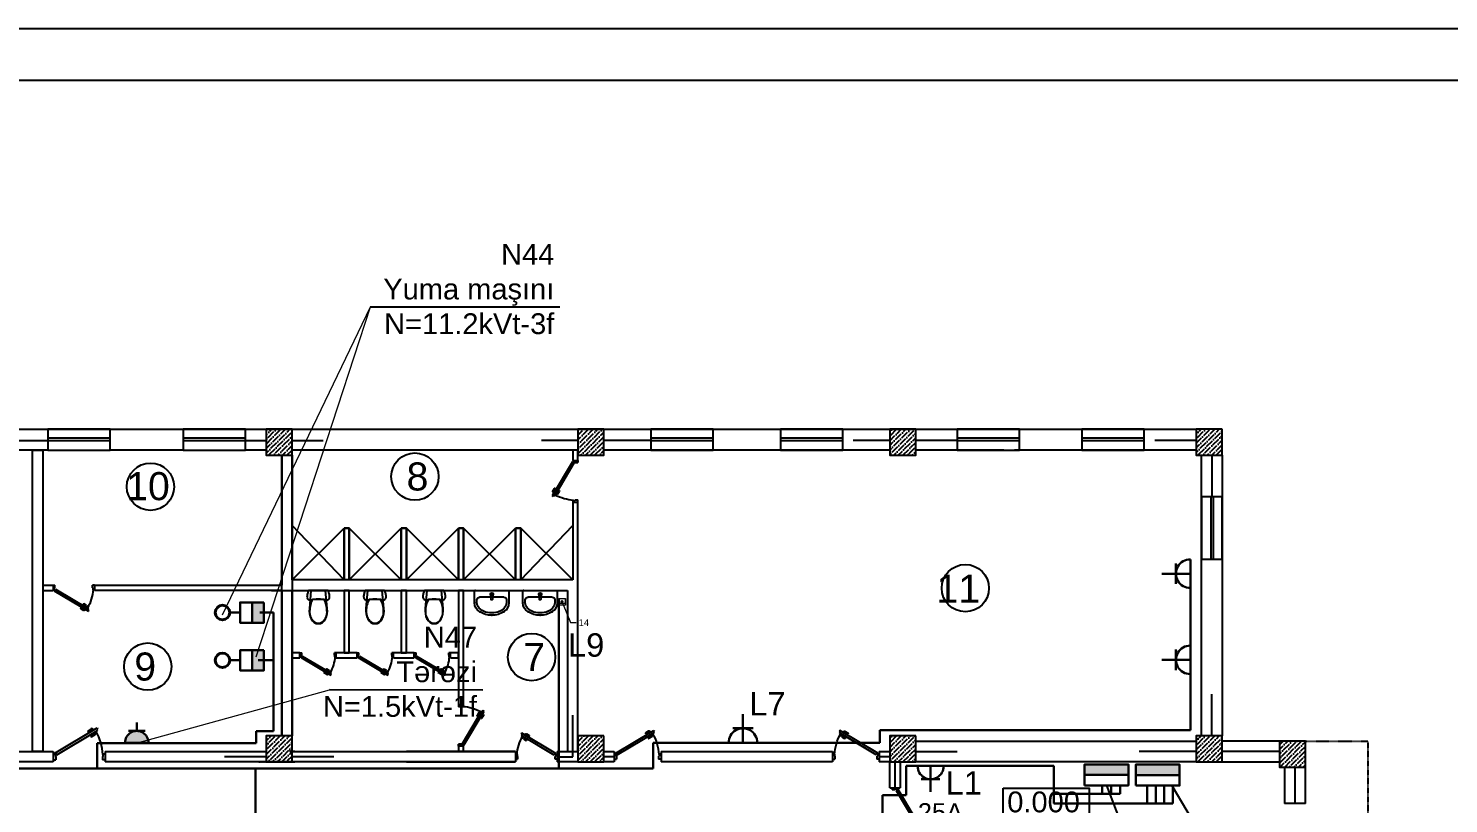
# Model space of a CAD drawing. Header units: millimetres. Extents: x 42452 to 2852333, y -419346 to 834876.
# Drawn here: x 2536964 to 2564297, y 459011 to 473925 of the extents above; entities that cross this region are included whole.
import ezdxf
from ezdxf import colors
from ezdxf.entities.mleader import LeaderData, LeaderLine
from ezdxf.math import Vec2, Vec3

# ---------------------------------------------------------------- set-up
doc = ezdxf.new("R2010")
doc.units = ezdxf.units.MM
doc.linetypes.add('( Hidden )', pattern=[0.275, 0.15, -0.125])
doc.linetypes.add('Невидимая', pattern=[391.222223, 282.222223, -109])
for name, color, linetype, lineweight in [('0_memar', 250, 'Continuous', 20), ('c_dv_l x_tti-25_Ном._пера__21_Ном._пера__21', 7, 'Continuous', 30), ('memar', 7, 'Continuous', 25), ('ДВЕРИ', 7, 'Continuous', 5), ('Конструктив - Ограждающий_Pen_No__241', 7, 'Continuous', 50), ('надписи', 5, 'Continuous', 30), ('Розетки10А', 94, 'Continuous', 30), ('розетки10А_1Р54', 94, 'Continuous', 30), ('Розетки25А', 94, 'Continuous', 30), ('Соедин_роз', 94, 'Continuous', 30), ('Соединение', 5, 'Continuous', 30), ('Шит', 1, 'Continuous', 30)]:
    doc.layers.add(name, color=color, linetype=linetype, lineweight=lineweight)
doc.layers.add('V_PARETI', color=250, linetype='Continuous', lineweight=9, true_color=0x393939)
doc.layers.add('Интерьер - Мебель_Ном._пера__75', color=160, linetype='Continuous', lineweight=25, true_color=0x2731ed)
doc.layers.add('VRV MUSA', color=5, linetype='Continuous')
doc.styles.add('Arial', font='arial.ttf', dxfattribs={"height": 200})
doc.styles.add('GENERATED_STYLE_1', font='times.ttf')
doc.styles.get("Standard").update_dxf_attribs({"font": 'arial.ttf'})
doc.styles.add('СГЕНЕРИР_СТИЛЬ_1', font='arial.ttf')

# ---------------------------------------------------------------- blocks, each defined once
blk = doc.blocks.new('DSA')
at = {"layer": 'ДВЕРИ', "color": 251, "lineweight": 25, "true_color": 0x636466}
for p, q in [((153780, 788017), (153820, 788017)), ((153820, 787965), (153820, 788016)), ((155388, 788017), (155348, 788017)), ((155348, 787965), (155348, 788016)), ((153780, 787928), (153812, 787928)), ((153780, 787928), (153812, 787928)), ((153804, 787910), (153811, 787922)), ((153804, 787910), (154462, 787520)), ((153811, 787922), (153818, 787918)), ((153812, 787928), (153812, 787965)), ((153812, 787965), (153820, 787965)), ((153818, 787918), (153832, 787941)), ((153832, 787941), (154468, 787562)), ((155336, 787941), (154700, 787562)), ((155364, 787910), (154706, 787520)), ((155350, 787918), (155336, 787941)), ((155356, 787965), (155348, 787965)), ((155357, 787922), (155350, 787918)), ((155356, 787928), (155356, 787965)), ((155388, 787928), (155356, 787928)), ((155388, 787928), (155356, 787928)), ((155364, 787910), (155357, 787922)), ((154318, 787574), (154320, 787576)), ((154372, 787532), (154321, 787563)), ((154331, 787579), (154372, 787555)), ((154366, 787654), (154365, 787652)), ((154365, 787571), (154368, 787575)), ((154415, 787542), (154365, 787571)), ((154367, 787641), (154409, 787616)), ((154428, 787627), (154377, 787657)), ((154383, 787557), (154384, 787560)), ((154388, 787610), (154391, 787615)), ((154391, 787615), (154441, 787585)), ((154401, 787550), (154394, 787538)), ((154411, 787605), (154410, 787603)), ((154418, 787546), (154415, 787542)), ((154426, 787594), (154433, 787605)), ((154441, 787585), (154438, 787580)), ((154456, 787542), (154468, 787562)), ((154470, 787534), (154456, 787542)), ((154462, 787520), (154470, 787534)), ((154698, 787534), (154712, 787542)), ((154706, 787520), (154698, 787534)), ((154712, 787542), (154700, 787562)), ((154777, 787615), (154727, 787585)), ((154727, 787585), (154730, 787580)), ((154742, 787594), (154735, 787605)), ((154740, 787627), (154791, 787657)), ((154750, 787546), (154753, 787542)), ((154753, 787542), (154803, 787571)), ((154757, 787605), (154758, 787603)), ((154801, 787641), (154760, 787616)), ((154767, 787550), (154775, 787538)), ((154780, 787610), (154777, 787615)), ((154785, 787557), (154784, 787560)), ((154837, 787579), (154796, 787555)), ((154797, 787532), (154847, 787563)), ((154803, 787571), (154800, 787575)), ((154802, 787654), (154804, 787652)), ((154850, 787574), (154848, 787576))]:
    blk.add_line(p, q, dxfattribs=at)
for centre, radius, start, end in [((154002, 787952), 583, 319.7101, 357.5846), ((155160, 787950), 576, 182.1815, 220.5237), ((154325, 787569), 7.98, 149.2867, 239.2867), ((154327, 787572), 7.98, 59.2867, 149.2867), ((154371, 787648), 7.98, 149.2867, 239.2867), ((154373, 787650), 7.98, 59.2867, 149.2867), ((154376, 787561), 7.98, 239.2867, 329.2867), ((154380, 787546), 16, 239.2867, 329.2867), ((154404, 787609), 7.98, 329.2867, 59.2867), ((154420, 787613), 16, 329.2867, 59.2867), ((154748, 787613), 16, 120.7133, 210.7133), ((154764, 787609), 7.98, 120.7133, 210.7133), ((154788, 787546), 16, 210.7133, 300.7133), ((154792, 787561), 7.98, 210.7133, 300.7133), ((154795, 787650), 7.98, 30.7133, 120.7133), ((154797, 787648), 7.98, 300.7133, 30.7133), ((154842, 787572), 7.98, 30.7133, 120.7133), ((154843, 787569), 7.98, 300.7133, 30.7133)]:
    blk.add_arc(centre, radius, start, end, dxfattribs=at)
blk = doc.blocks.new('qapi 700')
at = {"layer": 'ДВЕРИ', "color": 251, "lineweight": 25, "true_color": 0x636466}
for p, q in [((1281620, 90086), (1281659, 90086)), ((1281659, 90034), (1281659, 90086)), ((1282420, 90086), (1282380, 90086)), ((1282380, 90034), (1282380, 90085)), ((1281620, 89997), (1281651, 89997)), ((1281651, 89997), (1281651, 90034)), ((1281651, 90034), (1281659, 90034)), ((1282368, 90010), (1281735, 89633)), ((1282395, 89980), (1281741, 89591)), ((1282382, 89987), (1282368, 90010)), ((1282388, 90034), (1282380, 90034)), ((1282388, 89991), (1282382, 89987)), ((1282388, 89997), (1282388, 90034)), ((1282420, 89997), (1282388, 89997)), ((1282420, 89997), (1282388, 89997)), ((1282395, 89980), (1282388, 89991)), ((1281733, 89605), (1281747, 89613)), ((1281747, 89613), (1281735, 89633)), ((1281812, 89685), (1281762, 89656)), ((1281762, 89656), (1281765, 89651)), ((1281776, 89665), (1281770, 89676)), ((1281775, 89698), (1281826, 89728)), ((1281785, 89617), (1281787, 89613)), ((1281787, 89613), (1281837, 89642)), ((1281792, 89676), (1281793, 89674)), ((1281835, 89712), (1281794, 89687)), ((1281802, 89622), (1281809, 89609)), ((1281814, 89681), (1281812, 89685)), ((1281820, 89629), (1281818, 89631)), ((1281872, 89650), (1281831, 89626)), ((1281831, 89604), (1281881, 89634)), ((1281837, 89642), (1281835, 89646)), ((1281836, 89725), (1281838, 89722)), ((1281884, 89645), (1281883, 89647)), ((1281741, 89591), (1281733, 89605))]:
    blk.add_line(p, q, dxfattribs=at)
for centre, radius, start, end in [((1282471, 90052), 821, 183.4077, 209.5706), ((1281783, 89684), 15.9, 120.7133, 210.7133), ((1281798, 89680), 7.94, 120.7133, 210.7133), ((1281823, 89617), 15.9, 210.7133, 300.7133), ((1281827, 89633), 7.94, 210.7133, 300.7133), ((1281830, 89721), 7.94, 30.7133, 120.7133), ((1281831, 89718), 7.94, 300.7133, 30.7133), ((1281876, 89643), 7.94, 30.7133, 120.7133), ((1281877, 89641), 7.94, 300.7133, 30.7133)]:
    blk.add_arc(centre, radius, start, end, dxfattribs=at)
blk = doc.blocks.new('Wall_101', base_point=(-525717, -1356174))
at = {"layer": 'Конструктив - Ограждающий_Pen_No__241', "color": 7, "linetype": 'Continuous', "lineweight": 30, "flags": 128}
for points in [[(-525717, -1355174), (-525817, -1355174)], [(-525817, -1355174), (-525817, -1356174)], [(-525717, -1356174), (-525717, -1355174)]]:
    blk.add_lwpolyline(points, dxfattribs=at)
blk = doc.blocks.new('Унитаз 16')
at = {"layer": 'Интерьер - Мебель_Ном._пера__75', "linetype": 'Continuous'}
for p, q in [((-187, 0), (-194, -15)), ((187, 0), (-187, 0)), ((-141, 0), (-173, -350)), ((141, 0), (-141, 0)), ((173, -350), (141, 0)), ((194, -15), (187, 0)), ((-217, -112), (-218, -128)), ((-218, -128), (-216, -140)), ((-216, -95), (-217, -112)), ((-213, -79), (-216, -95)), ((-216, -140), (-212, -151)), ((-210, -62), (-213, -79)), ((-212, -151), (-206, -161)), ((-205, -46), (-210, -62)), ((-206, -161), (-198, -169)), ((-200, -31), (-205, -46)), ((-194, -15), (-200, -31)), ((-198, -169), (-188, -175)), ((-188, -175), (-178, -179)), ((-178, -179), (-166, -181)), ((-166, -181), (-154, -180)), ((-154, -180), (-116, -173)), ((-116, -173), (-78, -168)), ((0, -173), (-109, -173)), ((-78, -168), (-39, -165)), ((-39, -165), (0, -164)), ((0, -164), (39, -165)), ((109, -173), (0, -173)), ((39, -165), (78, -168)), ((78, -168), (116, -173)), ((116, -173), (154, -180)), ((154, -180), (166, -181)), ((166, -181), (178, -179)), ((178, -179), (188, -175)), ((188, -175), (198, -169)), ((200, -31), (194, -15)), ((198, -169), (206, -161)), ((205, -46), (200, -31)), ((210, -62), (205, -46)), ((206, -161), (212, -151)), ((213, -79), (210, -62)), ((212, -151), (216, -140)), ((216, -95), (213, -79)), ((217, -112), (216, -95)), ((216, -140), (218, -128)), ((218, -128), (217, -112)), ((-173, -350), (-175, -402)), ((-175, -402), (-169, -453)), ((-169, -453), (-157, -503)), ((-157, -503), (-138, -550)), ((138, -550), (157, -503)), ((157, -503), (169, -453)), ((169, -453), (175, -402)), ((175, -402), (173, -350)), ((-138, -550), (-112, -587)), ((-112, -587), (-79, -616)), ((-79, -616), (-41, -634)), ((-41, -634), (0, -640)), ((0, -631), (0, -631)), ((0, -640), (41, -634)), ((41, -634), (79, -616)), ((79, -616), (112, -587)), ((81, -605), (81, -605)), ((112, -587), (138, -550))]:
    blk.add_line(p, q, dxfattribs=at)
for centre, radius, start, end in [((258, -388), 425, 149.6518, 181.3539), ((-258, -388), 425, 358.6461, 30.3482), ((89, -412), 257, 176.8048, 228.4245), ((-89, -412), 257, 311.5755, 3.1952), ((1, -493), 139, 233.7772, 269.6644), ((-1, -493), 139, 270.3356, 306.2228)]:
    blk.add_arc(centre, radius, start, end, dxfattribs=at)
for p in [(109, -173), (-167, -398), (167, -398), (-81, -605)]:
    blk.add_point(p, dxfattribs=at)
blk = doc.blocks.new('Умывальник 03 16')
at = {"layer": 'Интерьер - Мебель_Ном._пера__75', "color": 251, "linetype": 'Continuous', "true_color": 0x636466}
for p, q in [((0, 0), (-320, 0)), ((320, 0), (0, 0)), ((-330, -10), (-330, -240)), ((-285, -180), (-285, -240)), ((-285, -240), (-273, -295)), ((-235, -130), (235, -130)), ((-25, -70), (-21, -112)), ((-18, -121), (-11, -174)), ((-14, -110), (-14, -95)), ((-14, -95), (14, -95)), ((11, -174), (18, -121)), ((14, -95), (14, -110)), ((21, -112), (25, -70)), ((273, -295), (285, -240)), ((285, -240), (285, -180)), ((330, -240), (330, -10)), ((-273, -295), (-240, -345)), ((-240, -345), (-187, -387)), ((-187, -387), (-118, -417)), ((-118, -417), (-41, -433)), ((-41, -433), (41, -433)), ((41, -433), (118, -417)), ((118, -417), (187, -387)), ((187, -387), (240, -345)), ((240, -345), (273, -295))]:
    blk.add_line(p, q, dxfattribs=at)
for centre, radius, start, end in [((-320, -10), 10, 90, 180), ((320, -10), 10, 0, 90), ((-133, -240), 197, 180, 239.3268), ((-235, -180), 50, 90, 180), ((0, -70), 25, 0, 180), ((0, -110), 21.1, 185.1696, 212.771), ((0, -110), 21.1, 212.771, 327.229), ((0, -110), 13.6, 180, 0), ((0, -173), 11.2, 187.1389, 352.8611), ((0, -110), 21.1, 327.229, 354.8304), ((133, -240), 197, 300.6732, 0), ((235, -180), 50, 0, 90), ((0, -58), 422, 236.4705, 270), ((0, -58), 422, 270, 303.5295)]:
    blk.add_arc(centre, radius, start, end, dxfattribs=at)
for p in [(320, 0), (-330, -10), (-25, -70), (-18, -121), (11, -174), (21, -112), (330, -240), (-233, -410), (0, -480), (233, -410)]:
    blk.add_point(p, dxfattribs=at)
blk = doc.blocks.new('10А_1Р54')
at = {"layer": 'розетки10А_1Р54'}
h = blk.add_hatch(color=256, dxfattribs=at)
h.paths.add_polyline_path([(0, 305, 0.419025), (-300, 0), (0, 0)])
h.paths.add_polyline_path([(0, 305), (0, 0), (300, 0, 0.419025)])
for p, q in [((0, 305), (0, 524)), ((-300, 0), (300, 0)), ((-215, 305), (215, 305))]:
    blk.add_line(p, q, dxfattribs=at)
blk.add_arc((0, 5), 300, 359.0604, 180.9396, dxfattribs=at)
blk = doc.blocks.new('ПГ')
at = {"layer": 'Шит'}
blk.add_hatch(color=256, dxfattribs=at).paths.add_polyline_path([(-470, 228), (-470, 3), (470, 3), (470, 228)])
blk.add_line((470, 228), (-470, 228), dxfattribs=at)
blk.add_lwpolyline([(-470, 452), (-470, 3), (470, 3), (470, 452)], close=True, dxfattribs=at)
blk = doc.blocks.new('розетки10А')
at = {"layer": 'Розетки10А'}
for p, q in [((-233, 330), (233, 330)), ((0, 0), (0, 650)), ((-325, 0), (325, 0))]:
    blk.add_line(p, q, dxfattribs=at)
blk.add_arc((0, 5), 325, 359.0604, 180.9396, dxfattribs=at)
blk = doc.blocks.new('розетки25А')
at = {"layer": 'Розетки25А'}
for p, q in [((0, 0), (0, 500)), ((-250, 0), (250, 0)), ((-179, 254), (179, 254))]:
    blk.add_line(p, q, dxfattribs=at)
blk.add_arc((0, 4), 250, 359.0604, 180.9396, dxfattribs=at)
blk = doc.blocks.new('_Dot')
at = {"color": 0, "linetype": 'ByBlock', "lineweight": -2}
blk.add_line((-0.5, 0), (-1, 0), dxfattribs=at)
at = {"color": 0, "linetype": 'ByBlock', "const_width": 0.5}
blk.add_lwpolyline([(-0.25, 0, 1), (0.25, 0, 1)], format="xyb", close=True, dxfattribs=at)

msp = doc.modelspace()

# ---------------------------------------------------------------- hatches: boundary and pattern name
at = {"layer": 'memar', "lineweight": 25}
h = msp.add_hatch(dxfattribs=at)
h.set_pattern_fill('ANSI36', color=256, scale=500)
h.set_pattern_definition([(45, (815242.24, 2748310.45), (33.1456304, 121.533978), [156.25, -31.25, 0, -31.25])])
h.paths.add_polyline_path([(2541539.86168, 466212.93361), (2541539.86168, 465712.93361), (2542039.86168, 465712.93361), (2542039.86168, 466212.93361)])
h = msp.add_hatch(dxfattribs=at)
h.set_pattern_fill('ANSI36', color=256, scale=500)
h.set_pattern_definition([(45, (809142.63, 2748310.45), (33.1456304, 121.533978), [156.25, -31.25, 0, -31.25])])
h.paths.add_polyline_path([(2547539.86168, 466212.93361), (2547539.86168, 465712.93361), (2548039.86168, 465712.93361), (2548039.86168, 466212.93361)])
h = msp.add_hatch(dxfattribs=at)
h.set_pattern_fill('ANSI36', color=256, scale=500)
h.set_pattern_definition([(45, (803142.24, 2748310.45), (33.1456304, 121.533978), [156.25, -31.25, 0, -31.25])])
h.paths.add_polyline_path([(2553540.25168, 466212.93361), (2553540.25168, 465712.93361), (2554040.25168, 465712.93361), (2554040.25168, 466212.93361)])
h = msp.add_hatch(dxfattribs=at)
h.set_pattern_fill('ANSI36', color=256, scale=500)
h.set_pattern_definition([(45, (797242.44, 2748310.45), (33.1456304, 121.533978), [156.25, -31.25, 0, -31.25])])
h.paths.add_polyline_path([(2559440.05661, 466212.93361), (2559440.05661, 465712.93361), (2559940.05661, 465712.93361), (2559940.05661, 466212.93361)])
h = msp.add_hatch(dxfattribs=at)
h.set_pattern_fill('ANSI36', color=256, scale=500)
h.set_pattern_definition([(45, (815142.63, 2742410.44), (33.1456304, 121.533978), [156.25, -31.25, 0, -31.25])])
h.paths.add_polyline_path([(2541539.86168, 460312.92792), (2541539.86168, 459812.92792), (2542039.86168, 459812.92792), (2542039.86168, 460312.92792)])
h = msp.add_hatch(dxfattribs=at)
h.set_pattern_fill('ANSI36', color=256, scale=500)
h.set_pattern_definition([(45, (809142.63, 2742410.44), (33.1456304, 121.533978), [156.25, -31.25, 0, -31.25])])
h.paths.add_polyline_path([(2547539.86168, 460312.92792), (2547539.86168, 459812.92792), (2548039.86168, 459812.92792), (2548039.86168, 460312.92792)])
h = msp.add_hatch(dxfattribs=at)
h.set_pattern_fill('ANSI36', color=256, scale=500)
h.set_pattern_definition([(45, (803142.24, 2742410.44), (33.1456304, 121.533978), [156.25, -31.25, 0, -31.25])])
h.paths.add_polyline_path([(2553540.25168, 460312.92792), (2553540.25168, 459812.92792), (2554040.25168, 459812.92792), (2554040.25168, 460312.92792)])
h = msp.add_hatch(dxfattribs=at)
h.set_pattern_fill('ANSI36', color=256, scale=500)
h.set_pattern_definition([(45, (797242.26, 2742410.44), (33.1456304, 121.533978), [156.25, -31.25, 0, -31.25])])
h.paths.add_polyline_path([(2559440.23291, 460312.92792), (2559440.23291, 459812.92792), (2559940.23291, 459812.92792), (2559940.23291, 460312.92792)])
h = msp.add_hatch(dxfattribs=at)
h.set_pattern_fill('ANSI36', color=256, scale=500)
h.set_pattern_definition([(45, (795642.066, 2742310.44), (33.1456304, 121.533978), [156.25, -31.25, 0, -31.25])])
h.paths.add_polyline_path([(2561040.42783, 460212.92792), (2561040.42783, 459712.92792), (2561540.42783, 459712.92792), (2561540.42783, 460212.92792)])
at = {"layer": 'memar', "linetype": 'Continuous', "lineweight": 25, "true_color": 0x000000}
h = msp.add_hatch(dxfattribs=at)
h.set_pattern_fill('ЖЕЛЕЗОБЕТОН', color=18, style=0, pattern_type=2)
h.set_pattern_definition([(45, (3159189.63, 1824160.53), (-183.847756, 183.847756), []), (45, (3159097.7, 1824252.45), (-183.847756, 183.847756), [194.999993, -64.999998, 0, -64.999998])])
h.paths.add_polyline_path([(2561540.42783, 460212.92792), (2561540.42783, 459712.92792), (2561540.23291, 459712.92792), (2561540.23291, 460212.733)])
at = {"layer": 'Шит'}
for points in [[(2541495.61789, 462491.04081), (2541495.61789, 462879.99311), (2541267.35358, 462879.99311), (2541267.35358, 462491.04081)], [(2541495.61789, 461573.6426), (2541495.61789, 461962.59489), (2541267.35358, 461962.59489), (2541267.35358, 461573.6426)]]:
    msp.add_hatch(color=256, dxfattribs=at).paths.add_polyline_path(points)

# ---------------------------------------------------------------- linework, layer by layer
at = {"lineweight": 25}
for p, q in [((2547191.64547, 468560.22246, 32.60755), (2543539.2035, 468560.22246, 32.60755)), ((2545712.55843, 461193.98582, 1379104.66334), (2542755.60216, 461196.38953, 1379104.66334))]:
    msp.add_line(p, q, dxfattribs=at)
at = {"layer": '0_memar'}
for points in [[(2547302.70141, 462826.36344), (2547169.98653, 462826.36344), (2547169.98653, 462955.11867), (2547302.70141, 462955.11867)], [(2547291.20141, 462858.36344), (2547169.98653, 462858.36344), (2547169.98653, 462955.11867), (2547291.20141, 462955.11867)]]:
    msp.add_lwpolyline(points, close=True, dxfattribs=at)
at = {"layer": 'c_dv_l x_tti-25_Ном._пера__21_Ном._пера__21', "linetype": 'Continuous', "lineweight": 25, "flags": 128}
for points in [[(2504668.48455, 473925.09056), (2588276.03655, 473925.09056), (2588276.03655, 414802.60736), (2504668.48455, 414802.60736)], [(2508649.79655, 472929.76256), (2587280.70855, 472929.76256), (2587280.70855, 415797.93536), (2508649.79655, 415797.93536)]]:
    msp.add_lwpolyline(points, close=True, dxfattribs=at)
at = {"layer": 'memar', "lineweight": 25}
for p, q in [((2541139.57584, 465998.42531), (2541540.03798, 465998.42531)), ((2542039.86168, 465998.42531), (2542639.57584, 465998.42531))]:
    msp.add_line(p, q, dxfattribs=at)
at = {"layer": 'memar', "color": 7, "linetype": 'Continuous', "lineweight": 25}
for p, q in [((2542039.86168, 463313.23716), (2543039.13419, 464312.93361)), ((2543039.13419, 463312.93361), (2542041.43079, 464362.93361)), ((2543139.86168, 463312.93361), (2544139.86168, 464312.93361)), ((2544139.86168, 463312.93361), (2543139.86168, 464312.93361)), ((2544239.86168, 463312.93361), (2545239.86168, 464312.93361)), ((2545239.86168, 463312.93361), (2544239.86168, 464312.93361)), ((2545339.86168, 463312.93361), (2546339.86168, 464312.93361)), ((2546339.86168, 463312.93361), (2545339.86168, 464312.93361)), ((2546439.86168, 463312.93361), (2547439.86168, 464362.93361)), ((2547439.86168, 463312.93361), (2546439.86168, 464312.93361))]:
    msp.add_line(p, q, dxfattribs=at)
at = {"layer": 'memar', "color": 0, "lineweight": 25}
for p, q in [((2542189.86168, 461812.93361), (2542189.86168, 461912.93361)), ((2542889.86168, 461812.93361), (2542889.86168, 461912.93361)), ((2543289.86168, 461812.93361), (2543289.86168, 461912.93361)), ((2543989.86168, 461812.93361), (2543989.86168, 461912.93361)), ((2544389.86168, 461812.93361), (2544389.86168, 461912.93361)), ((2545089.86168, 461812.93361), (2545089.86168, 461912.93361)), ((2537439.86168, 460012.92792), (2537439.86168, 459812.92792)), ((2538439.86168, 460012.92792), (2538439.86168, 459812.92792)), ((2548239.8803, 460012.92792), (2548239.8803, 459812.92792)), ((2549139.8803, 460012.92792), (2549139.8803, 459812.92792))]:
    msp.add_line(p, q, dxfattribs=at)
at = {"layer": 'memar', "color": 7, "linetype": '( Hidden )', "lineweight": 25}
for p, q in [((2561540.05661, 460212.92792), (2562740.05661, 460212.92792)), ((2562740.05661, 460212.92792), (2562740.05661, 456812.92792))]:
    msp.add_line(p, q, dxfattribs=at)
at = {"layer": 'memar', "color": 0, "lineweight": 25}
for points in [[(2518040.05661, 466212.93361), (2559440.05661, 466212.93361)], [(2537339.57584, 465812.93361), (2536038.29672, 465812.93361)], [(2539939.57584, 465812.93361), (2538539.57584, 465812.93361)], [(2541539.86168, 465812.93361), (2541139.57584, 465812.93361)], [(2547539.86168, 465812.93361), (2542039.86168, 465812.93361)], [(2542039.86168, 463312.93361), (2542039.86168, 465812.93361)], [(2547439.86168, 465812.93361), (2547439.86168, 465612.93361)], [(2547539.86168, 465612.93361), (2547539.86168, 465812.93361)], [(2553540.25168, 465812.93361), (2548039.86168, 465812.93361)], [(2555739.8803, 465812.93361), (2554040.25168, 465812.93361)], [(2559440.05661, 465812.93361), (2555939.8803, 465812.93361)], [(2541839.86168, 465712.93361), (2541839.86168, 463212.93361)], [(2547439.86168, 465612.93361), (2547539.86168, 465612.93361)], [(2559540.05661, 460312.92792), (2559540.05661, 465712.93361)], [(2559940.05661, 465712.93361), (2559940.05661, 460312.92792)], [(2547439.86168, 464812.93361), (2547439.86168, 463312.93361)], [(2547439.86168, 464812.93361), (2547539.86168, 464812.93361)], [(2547539.86168, 460012.92792), (2547539.86168, 464812.93361)], [(2547439.86168, 463312.93361), (2542039.86168, 463313.23716)], [(2537241.89, 463212.93361), (2537441.89, 463212.93361)], [(2537241.89, 463112.93361), (2537441.89, 463112.93361)], [(2537441.89, 463212.93361), (2537441.89, 463112.93361)], [(2538235.39105, 463212.93361), (2538235.39105, 463112.93361)], [(2538235.39108, 463212.93361), (2541835.67018, 463212.93361)], [(2541840.40909, 463112.93361), (2538235.39108, 463112.93361)], [(2541639.86169, 463112.93361), (2547339.86168, 463112.93361)], [(2541839.86168, 463112.93361), (2541839.86168, 460312.92792)], [(2542039.86168, 460312.92792), (2542039.86168, 463112.93361)], [(2545339.86168, 460912.92792), (2545339.86168, 463112.93361), (2545239.86168, 463112.93361), (2545239.86168, 460912.92792)], [(2547339.86168, 463112.93361), (2547339.86168, 460012.92792)], [(2542189.86168, 461912.93361), (2542039.86168, 461912.93361), (2542039.86168, 461812.93361), (2542189.86168, 461812.93361)], [(2543289.86168, 461912.93361), (2542889.86168, 461912.93361)], [(2542889.86168, 461812.93361), (2543289.86168, 461812.93361)], [(2544389.86168, 461912.93361), (2543989.86168, 461912.93361)], [(2543989.86168, 461812.93361), (2544389.86168, 461812.93361)], [(2545089.86168, 461812.93361), (2545239.86168, 461812.93361), (2545239.86168, 461912.93361), (2545089.86168, 461912.93361)], [(2545339.86168, 460912.92792), (2545239.86168, 460912.92792)], [(2536039.86168, 460012.92792), (2537439.86168, 460012.92792)], [(2538439.86168, 460012.92792), (2541539.86168, 460012.92792)], [(2542039.86168, 460012.92792), (2546340.33625, 460012.92792)], [(2546340.33625, 460012.92792), (2544239.49031, 460012.92792)], [(2545239.86168, 460112.92792), (2545239.86168, 460012.92792), (2545339.86168, 460012.92792), (2545339.86168, 460112.92792)], [(2545339.86168, 460112.92792), (2545239.86168, 460112.92792)], [(2546340.33625, 460012.92792), (2546340.33625, 459812.92792)], [(2547140.33625, 460012.92792), (2547539.86168, 460012.92792)], [(2547140.33625, 460012.92792), (2547140.33625, 459812.92792)], [(2548039.86168, 460012.92792), (2548239.8803, 460012.92792)], [(2549139.8803, 460012.92792), (2552439.40574, 460012.92792)], [(2552439.40574, 460012.92792), (2552439.40574, 459812.92792)], [(2553339.40574, 460012.92792), (2553540.25168, 460012.92792)], [(2553339.40574, 460012.92792), (2553339.40574, 459812.92792)], [(2554040.25168, 460212.92792), (2559440.05661, 460212.92792)], [(2561040.42783, 460212.92792), (2559940.25153, 460212.92792)], [(2537439.86168, 459812.92792), (2535339.8803, 459812.92792)], [(2546340.33625, 459812.92792), (2538439.86168, 459812.92792)], [(2544239.86168, 459812.92792), (2546340.33625, 459812.92792)], [(2547539.86168, 459812.92792), (2547140.33625, 459812.92792)], [(2548239.8803, 459812.92792), (2548039.86168, 459812.92792)], [(2552439.40574, 459812.92792), (2549139.8803, 459812.92792)], [(2553539.8803, 459812.92792), (2553339.40574, 459812.92792)], [(2553540.05675, 459312.92792), (2553540.05675, 459812.92792), (2553740.05675, 459812.92792), (2553740.05675, 459312.92792)], [(2559440.23291, 459812.92792), (2554040.25168, 459812.92792)], [(2559940.05661, 459812.92792), (2561040.42783, 459812.92792)], [(2561140.42783, 459712.92792), (2561140.42783, 459013.17915)], [(2561540.42783, 459013.17915), (2561540.42783, 459712.92792)], [(2553540.05675, 459312.92792), (2553740.05675, 459312.92792)], [(2561540.42783, 459013.17915), (2561140.42783, 459013.17915)]]:
    msp.add_lwpolyline(points, dxfattribs=at)
for points in [[(2538539.57584, 466212.93361), (2537339.57585, 466212.93361), (2537339.57585, 465812.93361), (2538539.57584, 465812.93361)], [(2541139.57584, 466212.93361), (2539939.57585, 466212.93361), (2539939.57585, 465812.93361), (2541139.57584, 465812.93361)], [(2550139.8803, 466212.93361), (2548939.8803, 466212.93361), (2548939.8803, 465812.93361), (2550139.8803, 465812.93361)], [(2552640.05661, 466212.93361), (2551440.05661, 466212.93361), (2551440.05661, 465812.93361), (2552640.05661, 465812.93361)], [(2556040.0566, 466212.93361), (2554840.05661, 466212.93361), (2554840.05661, 465812.93361), (2556040.0566, 465812.93361)], [(2558440.23291, 466212.93361), (2557240.23291, 466212.93361), (2557240.23291, 465812.93361), (2558440.23291, 465812.93361)], [(2537241.89, 460013.21457), (2537041.89, 460013.21457), (2537041.89, 465812.93361), (2537241.89, 465812.93361)], [(2542039.86168, 460312.92792), (2541839.86168, 460312.92792), (2541839.86168, 465712.93361), (2542039.86168, 465712.93361)], [(2559940.05661, 463712.51818), (2559940.05661, 464912.51818), (2559540.05661, 464912.51818), (2559540.05661, 463712.51818)], [(2543039.86168, 461912.93361), (2543139.86168, 461912.93361), (2543139.86168, 463112.93361), (2543039.86168, 463112.93361)], [(2544139.86168, 461912.93361), (2544239.86168, 461912.93361), (2544239.86168, 463112.93361), (2544139.86168, 463112.93361)]]:
    msp.add_lwpolyline(points, close=True, dxfattribs=at)
at = {"layer": 'memar', "color": 146, "lineweight": 25, "true_color": 0x105689}
for points in [[(2537339.57585, 466044.07101), (2537339.57585, 465994.07101), (2538539.57584, 465994.07101), (2538539.57584, 466044.07101)], [(2539939.57585, 466044.07101), (2539939.57585, 465994.07101), (2541139.57584, 465994.07101), (2541139.57584, 466044.07101)], [(2548939.8803, 466044.07101), (2548939.8803, 465994.07101), (2550139.8803, 465994.07101), (2550139.8803, 466044.07101)], [(2551440.05661, 466044.07101), (2551440.05661, 465994.07101), (2552640.05661, 465994.07101), (2552640.05661, 466044.07101)], [(2554840.05661, 466044.07101), (2554840.05661, 465994.07101), (2556040.0566, 465994.07101), (2556040.0566, 466044.07101)], [(2557240.23291, 466044.07101), (2557240.23291, 465994.07101), (2558440.23291, 465994.07101), (2558440.23291, 466044.07101)], [(2559771.19401, 464912.51818), (2559721.19401, 464912.51818), (2559721.19401, 463712.51818), (2559771.19401, 463712.51818)]]:
    msp.add_lwpolyline(points, close=True, dxfattribs=at)
at = {"layer": 'memar', "color": 3, "lineweight": 25}
for points in [[(2542039.86168, 466212.93361), (2541539.86168, 466212.93361), (2541539.86168, 465712.93361), (2542039.86168, 465712.93361)], [(2548039.86168, 466212.93361), (2547539.86168, 466212.93361), (2547539.86168, 465712.93361), (2548039.86168, 465712.93361)], [(2554040.25168, 466212.93361), (2553540.25168, 466212.93361), (2553540.25168, 465712.93361), (2554040.25168, 465712.93361)], [(2559940.05661, 466212.93361), (2559440.05661, 466212.93361), (2559440.05661, 465712.93361), (2559940.05661, 465712.93361)], [(2542039.86168, 460312.92792), (2541539.86168, 460312.92792), (2541539.86168, 459812.92792), (2542039.86168, 459812.92792)], [(2548039.86168, 460312.92792), (2547539.86168, 460312.92792), (2547539.86168, 459812.92792), (2548039.86168, 459812.92792)], [(2554040.25168, 460312.92792), (2553540.25168, 460312.92792), (2553540.25168, 459812.92792), (2554040.25168, 459812.92792)], [(2559940.23291, 460312.92792), (2559440.23291, 460312.92792), (2559440.23291, 459812.92792), (2559940.23291, 459812.92792)], [(2561540.42783, 460212.92792), (2561040.42783, 460212.92792), (2561040.42783, 459712.92792), (2561540.42783, 459712.92792)]]:
    msp.add_lwpolyline(points, close=True, dxfattribs=at)
at = {"layer": 'memar', "lineweight": 25}
for points in [[(2536038.29672, 465998.42531), (2537339.57585, 465998.42531)], [(2547539.86168, 465998.42531), (2546839.57584, 465998.42531)], [(2548939.8803, 465998.42531), (2548039.86168, 465998.42531)], [(2553540.25168, 465998.42531), (2552839.96584, 465998.42531)], [(2554840.25168, 465998.42531), (2554040.25168, 465998.42531)], [(2559440.05661, 465998.42531), (2558640.05661, 465998.42531)], [(2559740.2329, 465712.93361), (2559740.05661, 464912.51818)], [(2559740.2329, 460312.92792), (2559740.2329, 461112.92792)], [(2547439.59896, 459912.92792), (2547439.59896, 460712.92792)], [(2554040.25168, 460012.92792), (2554840.25168, 460012.92792)], [(2559440.23291, 460012.92792), (2558340.03798, 460012.92792)], [(2561040.42783, 460012.92792), (2559940.23291, 460012.92792)], [(2540739.86168, 459919.3785), (2541539.86168, 459919.3785)], [(2542039.86168, 459919.3785), (2542839.86168, 459919.3785)], [(2547140.33625, 459912.92792), (2547439.59896, 459912.92792)], [(2548039.86168, 459919.3785), (2548239.8803, 459919.3785)], [(2553339.40574, 459919.3785), (2553540.25168, 459919.3785)], [(2553640.05675, 459812.92792), (2553640.05675, 459312.92792)], [(2561340.42783, 459712.92792), (2561340.42783, 459013.17915)]]:
    msp.add_lwpolyline(points, dxfattribs=at)
at = {"layer": 'memar', "color": 7, "linetype": '( Hidden )', "lineweight": 25, "flags": 128}
for points in [[(2542090.03477, 460012.92792), (2541989.8803, 460012.92792)], [(2541389.9957, 459812.92792), (2542089.76491, 459812.92792)]]:
    msp.add_lwpolyline(points, dxfattribs=at)
at = {"layer": 'memar', "color": 7, "linetype": 'Continuous', "lineweight": 25, "flags": 128}
msp.add_lwpolyline([(2555723.16087, 459309.93535), (2557382.04455, 459309.93535), (2557382.04455, 458720.11004), (2555723.16087, 458720.11004)], close=True, dxfattribs=at)
at = {"layer": 'memar', "color": 0, "lineweight": 25}
for centre in [(2544402.18704, 465302.51158), (2539313.19069, 465107.30389), (2554996.01765, 463155.82573), (2546648.29605, 461828.93826), (2539261.18498, 461645.78116)]:
    msp.add_circle(centre, 454.87332, dxfattribs=at)
at = {"layer": 'V_PARETI', "color": 7}
for p, q in [((2543539.25542, 468560.38164), (2540689.89288, 462637.05289)), ((2543539.25542, 468560.38164), (2541343.5911, 461828.08006, 1379104.66334)), ((2539061.00135, 460179.4401, 1379104.66334), (2542755.60216, 461196.38953, 1379104.66334))]:
    msp.add_line(p, q, dxfattribs=at)
at = {"layer": 'Соедин_роз'}
for p, q in [((2559327.15439, 460424.52742), (2559327.15439, 463620.15112)), ((2547169.98653, 462955.11867), (2547169.98653, 459687.32878)), ((2540838.78187, 462685.51696), (2541039.08926, 462685.51696)), ((2541420.11105, 462685.51696), (2541683.84288, 462685.51696)), ((2541683.84288, 460403.29016), (2541683.84288, 462685.51696)), ((2540838.78187, 461768.11874), (2541039.08926, 461768.11874)), ((2541385.16485, 461768.11874), (2541683.84288, 461768.11874)), ((2541346.35983, 460403.29016), (2541346.35983, 460175.05979)), ((2541346.35983, 460403.29016), (2541683.84288, 460403.29016)), ((2553349.32765, 460424.52742), (2553349.32765, 460181.66817)), ((2553349.32765, 460424.52742), (2559327.15439, 460424.52742)), ((2538289.10033, 460175.05979), (2541346.35983, 460175.05979)), ((2538289.10033, 460175.05979), (2538289.10033, 459687.32878)), ((2548989.59484, 460181.66817), (2553349.32765, 460181.66817)), ((2548989.59484, 460181.66817), (2548989.59484, 459687.32878)), ((2530172.94503, 459687.32878), (2548989.59484, 459687.32878)), ((2541336.1541, 437562.92792), (2541336.1541, 459687.32878)), ((2556696.58149, 459734.10988), (2553856.08531, 459734.10988)), ((2553856.08531, 459734.10988), (2553856.08531, 459174.02416)), ((2556696.58149, 459011.94309), (2556696.58149, 459734.10988)), ((2557973.3863, 459201.72633), (2556696.58149, 459201.72633)), ((2557627.53283, 459360.70249), (2557627.53283, 459201.72633)), ((2557800.45957, 459360.70249), (2557800.45957, 459201.72633)), ((2557973.3863, 459360.70249), (2557973.3863, 459201.72633)), ((2558494.61293, 459360.70249), (2558494.61293, 459011.94309)), ((2558659.04034, 459360.70249), (2558659.04034, 459011.94309)), ((2558823.46775, 459360.70249), (2558823.46775, 459011.94309)), ((2558987.89516, 459360.70249), (2558987.89516, 459011.94309)), ((2553402.42829, 459174.02416), (2553419.79039, 433757.59611)), ((2553856.08531, 459174.02416), (2553402.42829, 459174.02416)), ((2558987.89516, 459011.94309), (2556696.58149, 459011.94309))]:
    msp.add_line(p, q, dxfattribs=at)
at = {"layer": 'Соединение', "color": 1, "lineweight": 40}
for centre in [(2540698.91913, 462685.51696), (2540698.91913, 461768.11874)]:
    msp.add_circle(centre, 139.86274, dxfattribs=at)
at = {"layer": 'Шит'}
for points in [[(2541495.61789, 462879.99311), (2541495.61789, 462491.04081), (2541039.08926, 462491.04081), (2541039.08926, 462879.99311)], [(2541495.61789, 462879.99311), (2541495.61789, 462491.04081), (2541267.35358, 462491.04081), (2541267.35358, 462879.99311)], [(2541495.61789, 461962.59489), (2541495.61789, 461573.6426), (2541039.08926, 461573.6426), (2541039.08926, 461962.59489)], [(2541495.61789, 461962.59489), (2541495.61789, 461573.6426), (2541267.35358, 461573.6426), (2541267.35358, 461962.59489)]]:
    msp.add_lwpolyline(points, close=True, dxfattribs=at)

# ---------------------------------------------------------------- block references
at = {"layer": 'memar', "lineweight": 25}
for p, xscale, yscale, zscale, rotation in [((2457481.57506, -816415.6186), -0.9996950677709536, 0.9996950677709536, 0.9996950677709536, 270), ((2635312.50978, 1742345.92358), -0.99985448786123, 0.99985448786123, 0.99985448786123, 90), ((4129511.83583, 571689.69629), 1.241456119634315, 1.241456119634315, 1.241456119634315, 180), ((1264904.08982, 549940.83929), -0.99985448786123, 0.99985448786123, 0.99985448786123, 180), ((3986913.69056, 560924.88949), 1.121843277023546, 1.121843277023546, 1.121843277023546, 180), ((1114665.59548, 560924.88949), -1.121843277023546, 1.121843277023546, 1.121843277023546, 180)]:
    msp.add_blockref('qapi 700', p, dxfattribs=dict(at, xscale=xscale, yscale=yscale, zscale=zscale, rotation=rotation))
at = {"layer": 'memar', "color": 7, "lineweight": 25}
for p in [(2543139.86168, 463312.93361), (2544239.86168, 463312.93361), (2545339.86168, 463312.93361), (2546439.86168, 463312.93361)]:
    msp.add_blockref('Wall_101', p, dxfattribs=at)
at = {"layer": 'memar', "lineweight": 25}
for p, xscale, yscale, zscale in [((3826150.12318, 372684.96485), -1.004908790256011, 1.004908790256011, 1.004908790256011), ((3663715.39971, 383129.48146), -0.8745383849912832, 0.8745383849912832, 0.8745383849912832), ((3664815.39971, 383129.48146), -0.8745383849912832, 0.8745383849912832, 0.8745383849912832), ((3665915.39971, 383129.48146), -0.8745383849912832, 0.8745383849912832, 0.8745383849912832)]:
    msp.add_blockref('qapi 700', p, dxfattribs=dict(at, xscale=xscale, yscale=yscale, zscale=zscale))
at = {"layer": 'memar', "color": 104, "linetype": 'Невидимая', "lineweight": 25, "true_color": 0x029e21, "zscale": 1000}
for p in [(2542543.54667, 463112.93361), (2543632.96625, 463112.93361), (2544772.79374, 463112.93361)]:
    msp.add_blockref('Унитаз 16', p, dxfattribs=at)
at = {"layer": 'memar', "color": 104, "linetype": 'Невидимая', "lineweight": 25, "true_color": 0x029e21, "xscale": -1, "zscale": 1000}
for p in [(2545882.03953, 463112.93361), (2546812.17642, 463112.93361)]:
    msp.add_blockref('Умывальник 03 16', p, dxfattribs=at)
at = {"layer": 'memar', "color": 1, "lineweight": 25, "rotation": 90.00000000000001}
msp.add_blockref('DSA', (3341606.64753, 303924.90639), dxfattribs=at)
at = {"layer": 'Розетки10А', "xscale": 0.8409392615834386, "yscale": 0.8409392615834386, "zscale": 0.8409392615834386, "rotation": 90.00000000000001}
for p in [(2559327.15439, 463434.33191), (2559327.15439, 461776.47505)]:
    msp.add_blockref('розетки10А', p, dxfattribs=at)
at = {"layer": 'Розетки10А', "xscale": 0.8409392615834386, "yscale": 0.8409392615834386, "zscale": 0.8409392615834386}
msp.add_blockref('розетки10А', (2550715.20881, 460181.66817), dxfattribs=at)
at = {"layer": 'розетки10А_1Р54', "color": 5, "xscale": 0.7527469360908452, "yscale": 0.7527469360908452, "zscale": 0.7527469360908452}
msp.add_blockref('10А_1Р54', (2539049.3041, 460179.53354), dxfattribs=at)
at = {"layer": 'Розетки25А', "xscale": -1, "rotation": 180}
msp.add_blockref('розетки25А', (2554327.74022, 459734.10988), dxfattribs=at)
at = {"layer": 'Шит', "xscale": -0.8960088622252679, "yscale": 0.8960088622252679, "zscale": 0.8960088622252679, "rotation": 180}
for p in [(2557713.10008, 459765.74148), (2558697.91331, 459762.95864)]:
    msp.add_blockref('ПГ', p, dxfattribs=at)

# ---------------------------------------------------------------- texts
at = {"layer": 'memar', "linetype": 'Continuous', "lineweight": 25, "char_height": 540, "style": 'СГЕНЕРИР_СТИЛЬ_1'}
for s, insert, attachment_point in [('8', (2544241.91685, 465574.35152), 1), ('10', (2539684.92182, 465388.53343), 3), ('1{\\fArial|b0|i0|c238|p38;1}', (2555280.14141, 463418.02669), 3), ('9', (2539421.45518, 461917.6211), 3), ('7', (2546488.02586, 462100.7782), 1)]:
    msp.add_mtext(s, dxfattribs=dict(at, insert=insert, attachment_point=attachment_point))
at = {"layer": 'memar', "color": 7, "linetype": 'Continuous', "lineweight": 25, "insert": (2556502.07611, 459039.61959), "char_height": 400, "attachment_point": 5, "style": 'GENERATED_STYLE_1'}
msp.add_mtext('\\A1;{\\pqc;\\fArial CYR|b0|i0|c204|p34;0.000}', dxfattribs=at)
at = {"layer": 'VRV MUSA', "color": 0, "lineweight": 25, "ltscale": 150, "char_height": 400, "width": 10800.4799228, "attachment_point": 9, "style": 'Arial'}
for s, insert in [('{\\fArial|b0|i0|c238|p34;       N44\\PYuma maşını\\PN=11.2kVt-3f}', (2547085.39601, 468038.16012, -1379072.05579)), ('{\\fArial|b0|i0|c238|p34;      N47\\PTərəzi\\PN=1.5kVt-1f}', (2545597.61342, 460674.56742))]:
    msp.add_mtext(s, dxfattribs=dict(at, insert=insert))
at = {"layer": 'надписи', "color": 104}
for s, insert, char_height, width, attachment_point in [('L9', (2548047.61524, 462286.78192), 450, 1837.4703933, 3), ('L7', (2551535.29454, 461155.74381), 450, 1837.4703933, 3), ('L1', (2555313.94611, 459634.10988), 450, 940.6293037, 3), ('25А', (2554081.57843, 459018.54539), 350, 940.6293037, 1)]:
    msp.add_mtext(s, dxfattribs=dict(at, insert=insert, char_height=char_height, width=width, attachment_point=attachment_point))

# ---------------------------------------------------------------- leaders
at = {"layer": '0_memar', "color": 1}
ml = msp.add_multileader_mtext('Standard', dxfattribs=at)
ml.set_content('{\\fArial|b0|i0|c238|p34;14}', color=1, style='Arial')
ml.set_leader_properties(color=256, linetype='ByLayer', lineweight=-1)
ml.set_arrow_properties(name='DOT')
ml.build(insert=Vec2(0, 0))
ml.multileader.update_dxf_attribs({"has_text_frame": 1, "text_left_attachment_type": 3, "text_right_attachment_type": 2, "dogleg_length": 150, "arrow_head_size": 60})
ctx = ml.context
ctx.base_point, ctx.char_height, ctx.arrow_head_size, ctx.landing_gap_size, ctx.plane_origin = Vec3(2547502.84397, 462492.03241), 130, 60, 50, Vec3(2549934.34172, 461108.95115)
ctx.left_attachment, ctx.right_attachment = 3, 2
notes = []
notes.append((ctx, [(1, (1, 1, 0), (2547399.56377, 462492.03241), (1, 0), 103.2802, [(1, [(2547232.70141, 462895.36344)], 0, [])])]))
ctx.mtext.insert, ctx.mtext.width, ctx.mtext.line_spacing_factor, ctx.mtext.flow_direction = Vec3(2547552.84397, 462557.56447), 783.2223884, 0.75, 5
at = {"layer": 'Шит', "color": 0, "lineweight": -3}
ml = msp.add_multileader_mtext('Standard', dxfattribs=at)
ml.set_content('{\\C256;PQ\\fArial|b0|i0|c238|p34;Ç }')
ml.set_leader_properties()
ml.build(insert=Vec2(0, 0))
ml.multileader.update_dxf_attribs({"text_left_attachment_type": 6, "text_right_attachment_type": 6, "dogleg_length": 0.36, "arrow_head_size": 0.18})
ctx = ml.context
ctx.base_point, ctx.char_height, ctx.arrow_head_size, ctx.landing_gap_size, ctx.plane_origin = Vec3(2561611.56679, 449125.06383), 650, 0.18, 0.09, Vec3(2532421.45843, 473971.79023)
ctx.left_attachment, ctx.right_attachment, ctx.text_align_type = 6, 6, 2
notes.append((ctx, [(1, (1, 1, 0), (2561611.20679, 449125.06383), (1, 0), 0.36, [(0, [(2557713.10008, 459360.70249)], 0, [])])]))
ctx.mtext.insert, ctx.mtext.width, ctx.mtext.alignment, ctx.mtext.flow_direction = Vec3(2563473.4235, 449961.72823), 4215.9366736, 3, 5
ml = msp.add_multileader_mtext('Standard', dxfattribs=at)
ml.set_content('{\\C256;PQ1}')
ml.set_leader_properties()
ml.build(insert=Vec2(0, 0))
ml.multileader.update_dxf_attribs({"text_left_attachment_type": 6, "text_right_attachment_type": 6, "dogleg_length": 0.36, "arrow_head_size": 0.18})
ctx = ml.context
ctx.base_point, ctx.char_height, ctx.arrow_head_size, ctx.landing_gap_size, ctx.plane_origin = Vec3(2562054.85587, 454183.80703), 650, 0.18, 0.09, Vec3(2532103.99504, 469874.58131)
ctx.left_attachment, ctx.right_attachment, ctx.text_align_type = 6, 6, 2
notes.append((ctx, [(1, (1, 1, 0), (2562054.49587, 454183.80703), (1, 0), 0.36, [(0, [(2558969.26557, 459357.91965)], 0, [])])]))
ctx.mtext.insert, ctx.mtext.width, ctx.mtext.alignment, ctx.mtext.flow_direction = Vec3(2563635.16415, 454963.80703), 4215.9366736, 3, 5
for ctx, leaders in notes:
    for number, flags, end, landing, length, lines in leaders:
        leader = LeaderData()
        leader.index, (leader.has_last_leader_line, leader.has_dogleg_vector, leader.attachment_direction) = number, flags
        leader.last_leader_point, leader.dogleg_vector, leader.dogleg_length = Vec3(end), Vec3(landing), length
        for number, points, colour, breaks in lines:
            line = LeaderLine()
            line.index, line.vertices, line.color, line.breaks = number, Vec3.list(points), colors.encode_raw_color(colour), breaks
            leader.lines.append(line)
        ctx.leaders.append(leader)

doc.saveas('drawing.dxf')
